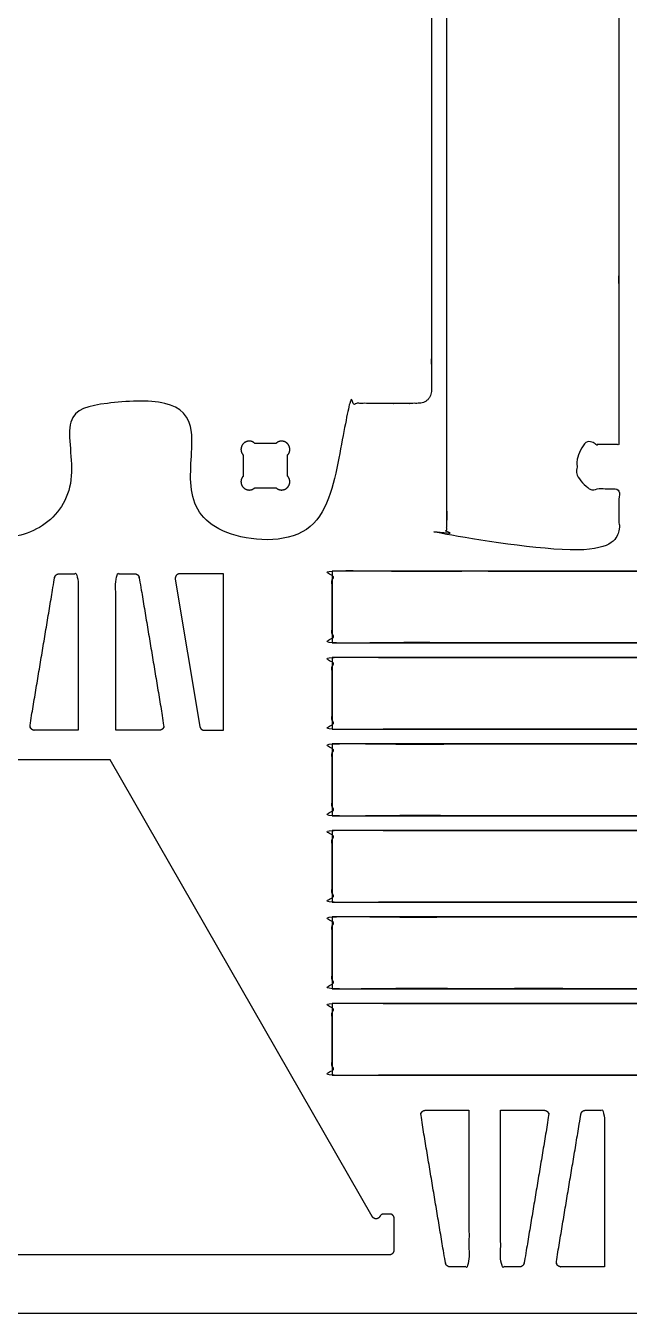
# Model space of a CAD drawing. Header units: millimetres. Extents: x 0 to 2438, y 0 to 1220.
# Drawn here: x 1826 to 2112, y 0 to 610 of the extents above; entities that cross this region are included whole.
import ezdxf

# ---------------------------------------------------------------- set-up
doc = ezdxf.new("R2010")
doc.units = ezdxf.units.MM
doc.header["$MEASUREMENT"] = 0
for name, color, linetype in [('Profile - inside', 30, 'Continuous'), ('Profile - outside', 7, 'Continuous'), ('Stock Perimeter', 1, 'Continuous')]:
    doc.layers.add(name, color=color, linetype=linetype)

msp = doc.modelspace()

# ---------------------------------------------------------------- linework, layer by layer
at = {"layer": 'Profile - inside'}
msp.add_lwpolyline([(1934.64, 412.38), (1934.59, 412.43), (1934.53, 412.49), (1934.48, 412.54), (1934.42, 412.59), (1934.37, 412.64), (1934.31, 412.68), (1934.25, 412.73), (1934.19, 412.78), (1934.13, 412.82), (1934.06, 412.87), (1934, 412.91), (1933.93, 412.95), (1933.87, 412.99), (1933.8, 413.03), (1933.73, 413.06), (1933.66, 413.1), (1933.59, 413.13), (1933.52, 413.17), (1933.45, 413.2), (1933.37, 413.23), (1933.3, 413.25), (1933.22, 413.28), (1933.15, 413.3), (1933.07, 413.33), (1932.99, 413.35), (1932.92, 413.37), (1932.84, 413.39), (1932.76, 413.4), (1932.68, 413.42), (1932.6, 413.43), (1932.52, 413.44), (1932.44, 413.45), (1932.36, 413.46), (1932.28, 413.46), (1932.21, 413.47), (1932.13, 413.47), (1932.05, 413.47), (1931.97, 413.47), (1931.89, 413.47), (1931.81, 413.46), (1931.73, 413.46), (1931.65, 413.45), (1931.57, 413.44), (1931.49, 413.43), (1931.42, 413.42), (1931.34, 413.4), (1931.26, 413.39), (1931.19, 413.37), (1931.11, 413.35), (1931.04, 413.33), (1930.96, 413.31), (1930.89, 413.29), (1930.82, 413.26), (1930.74, 413.24), (1930.67, 413.21), (1930.6, 413.19), (1930.53, 413.16), (1930.47, 413.13), (1930.4, 413.1), (1930.33, 413.07), (1930.27, 413.03), (1930.2, 413), (1930.08, 412.93), (1930, 412.89), (1929.93, 412.84), (1929.85, 412.79), (1929.78, 412.74), (1929.71, 412.69), (1929.63, 412.63), (1929.56, 412.58), (1929.49, 412.52), (1929.42, 412.45), (1929.35, 412.39), (1929.28, 412.33), (1929.22, 412.26), (1929.15, 412.19), (1929.09, 412.12), (1929.02, 412.04), (1928.96, 411.97), (1928.9, 411.89), (1928.84, 411.81), (1928.79, 411.73), (1928.73, 411.65), (1928.68, 411.56), (1928.63, 411.48), (1928.58, 411.39), (1928.53, 411.3), (1928.49, 411.21), (1928.45, 411.12), (1928.41, 411.03), (1928.37, 410.93), (1928.34, 410.84), (1928.3, 410.74), (1928.27, 410.64), (1928.25, 410.54), (1928.22, 410.45), (1928.2, 410.35), (1928.18, 410.25), (1928.16, 410.15), (1928.15, 410.05), (1928.13, 409.95), (1928.12, 409.85), (1928.12, 409.75), (1928.11, 409.65), (1928.11, 409.55), (1928.11, 409.45), (1928.12, 409.35), (1928.12, 409.25), (1928.13, 409.15), (1928.14, 409.05), (1928.15, 408.95), (1928.17, 408.86), (1928.19, 408.76), (1928.21, 408.67), (1928.23, 408.58), (1928.25, 408.48), (1928.28, 408.39), (1928.31, 408.3), (1928.34, 408.22), (1928.37, 408.13), (1928.4, 408.04), (1928.44, 407.96), (1928.47, 407.88), (1928.51, 407.8), (1928.55, 407.72), (1928.59, 407.64), (1928.64, 407.56), (1928.67, 407.51), (1928.7, 407.46), (1928.73, 407.41), (1928.76, 407.36), (1928.8, 407.32), (1928.83, 407.27), (1928.86, 407.23), (1928.9, 407.19), (1928.93, 407.15), (1928.96, 407.11), (1929, 407.08), (1929.04, 407.04), (1929.05, 407.03), (1929.07, 407.01), (1929.09, 407), (1929.11, 406.98), (1929.13, 406.97), (1929.15, 406.95), (1929.16, 406.94), (1929.18, 406.93), (1929.18, 396.83), (1929.16, 396.82), (1929.15, 396.81), (1929.13, 396.79), (1929.11, 396.78), (1929.09, 396.76), (1929.07, 396.75), (1929.05, 396.73), (1929.04, 396.72), (1929, 396.68), (1928.96, 396.65), (1928.93, 396.61), (1928.9, 396.57), (1928.86, 396.53), (1928.83, 396.49), (1928.8, 396.44), (1928.76, 396.39), (1928.73, 396.35), (1928.7, 396.3), (1928.67, 396.25), (1928.64, 396.2), (1928.59, 396.12), (1928.55, 396.04), (1928.51, 395.96), (1928.47, 395.88), (1928.44, 395.8), (1928.4, 395.72), (1928.37, 395.63), (1928.34, 395.54), (1928.31, 395.46), (1928.28, 395.37), (1928.25, 395.28), (1928.23, 395.18), (1928.21, 395.09), (1928.19, 395), (1928.17, 394.9), (1928.15, 394.81), (1928.14, 394.71), (1928.13, 394.61), (1928.12, 394.51), (1928.12, 394.41), (1928.11, 394.31), (1928.11, 394.21), (1928.11, 394.11), (1928.12, 394.01), (1928.12, 393.91), (1928.13, 393.81), (1928.15, 393.71), (1928.16, 393.61), (1928.18, 393.51), (1928.2, 393.41), (1928.22, 393.31), (1928.25, 393.21), (1928.27, 393.12), (1928.3, 393.02), (1928.34, 392.92), (1928.37, 392.83), (1928.41, 392.73), (1928.45, 392.64), (1928.49, 392.55), (1928.53, 392.46), (1928.58, 392.37), (1928.63, 392.28), (1928.68, 392.2), (1928.73, 392.11), (1928.79, 392.03), (1928.84, 391.95), (1928.9, 391.87), (1928.96, 391.79), (1929.02, 391.72), (1929.09, 391.64), (1929.15, 391.57), (1929.22, 391.5), (1929.28, 391.43), (1929.35, 391.37), (1929.42, 391.3), (1929.49, 391.24), (1929.56, 391.18), (1929.63, 391.13), (1929.71, 391.07), (1929.78, 391.02), (1929.85, 390.97), (1929.93, 390.92), (1930, 390.87), (1930.08, 390.83), (1930.2, 390.76), (1930.27, 390.73), (1930.33, 390.69), (1930.4, 390.66), (1930.47, 390.63), (1930.53, 390.6), (1930.6, 390.57), (1930.67, 390.55), (1930.74, 390.52), (1930.82, 390.5), (1930.89, 390.47), (1930.96, 390.45), (1931.04, 390.43), (1931.11, 390.41), (1931.19, 390.39), (1931.26, 390.37), (1931.34, 390.36), (1931.42, 390.34), (1931.49, 390.33), (1931.57, 390.32), (1931.65, 390.31), (1931.73, 390.3), (1931.81, 390.3), (1931.89, 390.29), (1931.97, 390.29), (1932.05, 390.29), (1932.13, 390.29), (1932.21, 390.29), (1932.28, 390.3), (1932.36, 390.3), (1932.44, 390.31), (1932.52, 390.32), (1932.6, 390.33), (1932.68, 390.34), (1932.76, 390.36), (1932.84, 390.37), (1932.92, 390.39), (1932.99, 390.41), (1933.07, 390.43), (1933.15, 390.46), (1933.22, 390.48), (1933.3, 390.51), (1933.37, 390.53), (1933.45, 390.56), (1933.52, 390.59), (1933.59, 390.63), (1933.66, 390.66), (1933.73, 390.7), (1933.8, 390.73), (1933.87, 390.77), (1933.93, 390.81), (1934, 390.85), (1934.06, 390.89), (1934.13, 390.94), (1934.19, 390.98), (1934.25, 391.03), (1934.31, 391.08), (1934.37, 391.12), (1934.42, 391.17), (1934.48, 391.22), (1934.53, 391.27), (1934.59, 391.33), (1934.64, 391.38), (1944.73, 391.38), (1944.78, 391.33), (1944.83, 391.27), (1944.89, 391.22), (1944.94, 391.17), (1945, 391.12), (1945.06, 391.08), (1945.12, 391.03), (1945.18, 390.98), (1945.24, 390.94), (1945.3, 390.89), (1945.37, 390.85), (1945.43, 390.81), (1945.5, 390.77), (1945.57, 390.73), (1945.63, 390.7), (1945.7, 390.66), (1945.77, 390.63), (1945.85, 390.59), (1945.92, 390.56), (1945.99, 390.53), (1946.07, 390.51), (1946.14, 390.48), (1946.22, 390.46), (1946.29, 390.43), (1946.37, 390.41), (1946.45, 390.39), (1946.52, 390.37), (1946.6, 390.36), (1946.68, 390.34), (1946.76, 390.33), (1946.84, 390.32), (1946.92, 390.31), (1947, 390.3), (1947.08, 390.3), (1947.16, 390.29), (1947.24, 390.29), (1947.32, 390.29), (1947.4, 390.29), (1947.48, 390.29), (1947.56, 390.3), (1947.64, 390.3), (1947.72, 390.31), (1947.79, 390.32), (1947.87, 390.33), (1947.95, 390.34), (1948.03, 390.36), (1948.1, 390.37), (1948.18, 390.39), (1948.25, 390.41), (1948.33, 390.43), (1948.4, 390.45), (1948.48, 390.47), (1948.55, 390.5), (1948.62, 390.52), (1948.69, 390.55), (1948.76, 390.57), (1948.83, 390.6), (1948.9, 390.63), (1948.97, 390.66), (1949.03, 390.69), (1949.1, 390.73), (1949.16, 390.76), (1949.29, 390.83), (1949.36, 390.87), (1949.44, 390.92), (1949.51, 390.97), (1949.59, 391.02), (1949.66, 391.07), (1949.73, 391.13), (1949.8, 391.18), (1949.87, 391.24), (1949.94, 391.3), (1950.01, 391.37), (1950.08, 391.43), (1950.15, 391.5), (1950.21, 391.57), (1950.28, 391.64), (1950.34, 391.72), (1950.4, 391.79), (1950.46, 391.87), (1950.52, 391.95), (1950.58, 392.03), (1950.63, 392.11), (1950.68, 392.2), (1950.73, 392.28), (1950.78, 392.37), (1950.83, 392.46), (1950.87, 392.55), (1950.92, 392.64), (1950.96, 392.73), (1950.99, 392.83), (1951.03, 392.92), (1951.06, 393.02), (1951.09, 393.12), (1951.12, 393.21), (1951.14, 393.31), (1951.17, 393.41), (1951.19, 393.51), (1951.2, 393.61), (1951.22, 393.71), (1951.23, 393.81), (1951.24, 393.91), (1951.25, 394.01), (1951.25, 394.11), (1951.25, 394.21), (1951.25, 394.31), (1951.25, 394.41), (1951.24, 394.51), (1951.23, 394.61), (1951.22, 394.71), (1951.21, 394.81), (1951.2, 394.9), (1951.18, 395), (1951.16, 395.09), (1951.14, 395.18), (1951.11, 395.28), (1951.09, 395.37), (1951.06, 395.46), (1951.03, 395.54), (1951, 395.63), (1950.96, 395.72), (1950.93, 395.8), (1950.89, 395.88), (1950.85, 395.96), (1950.81, 396.04), (1950.77, 396.12), (1950.73, 396.2), (1950.7, 396.25), (1950.67, 396.3), (1950.63, 396.35), (1950.6, 396.39), (1950.57, 396.44), (1950.54, 396.49), (1950.5, 396.53), (1950.47, 396.57), (1950.43, 396.61), (1950.4, 396.65), (1950.36, 396.68), (1950.33, 396.72), (1950.31, 396.73), (1950.29, 396.75), (1950.27, 396.76), (1950.26, 396.78), (1950.24, 396.79), (1950.22, 396.81), (1950.2, 396.82), (1950.18, 396.83), (1950.18, 406.93), (1950.2, 406.94), (1950.22, 406.95), (1950.24, 406.97), (1950.26, 406.98), (1950.27, 407), (1950.29, 407.01), (1950.31, 407.03), (1950.33, 407.04), (1950.36, 407.08), (1950.4, 407.11), (1950.43, 407.15), (1950.47, 407.19), (1950.5, 407.23), (1950.54, 407.27), (1950.57, 407.32), (1950.6, 407.36), (1950.63, 407.41), (1950.67, 407.46), (1950.7, 407.51), (1950.73, 407.56), (1950.77, 407.64), (1950.81, 407.72), (1950.85, 407.8), (1950.89, 407.88), (1950.93, 407.96), (1950.96, 408.04), (1951, 408.13), (1951.03, 408.22), (1951.06, 408.3), (1951.09, 408.39), (1951.11, 408.48), (1951.14, 408.58), (1951.16, 408.67), (1951.18, 408.76), (1951.2, 408.86), (1951.21, 408.95), (1951.22, 409.05), (1951.23, 409.15), (1951.24, 409.25), (1951.25, 409.35), (1951.25, 409.45), (1951.25, 409.55), (1951.25, 409.65), (1951.25, 409.75), (1951.24, 409.85), (1951.23, 409.95), (1951.22, 410.05), (1951.2, 410.15), (1951.19, 410.25), (1951.17, 410.35), (1951.14, 410.45), (1951.12, 410.54), (1951.09, 410.64), (1951.06, 410.74), (1951.03, 410.84), (1950.99, 410.93), (1950.96, 411.03), (1950.92, 411.12), (1950.87, 411.21), (1950.83, 411.3), (1950.78, 411.39), (1950.73, 411.48), (1950.68, 411.56), (1950.63, 411.65), (1950.58, 411.73), (1950.52, 411.81), (1950.46, 411.89), (1950.4, 411.97), (1950.34, 412.04), (1950.28, 412.12), (1950.21, 412.19), (1950.15, 412.26), (1950.08, 412.33), (1950.01, 412.39), (1949.94, 412.45), (1949.87, 412.52), (1949.8, 412.58), (1949.73, 412.63), (1949.66, 412.69), (1949.59, 412.74), (1949.51, 412.79), (1949.44, 412.84), (1949.36, 412.89), (1949.29, 412.93), (1949.16, 413), (1949.1, 413.03), (1949.03, 413.07), (1948.97, 413.1), (1948.9, 413.13), (1948.83, 413.16), (1948.76, 413.19), (1948.69, 413.21), (1948.62, 413.24), (1948.55, 413.26), (1948.48, 413.29), (1948.4, 413.31), (1948.33, 413.33), (1948.25, 413.35), (1948.18, 413.37), (1948.1, 413.39), (1948.03, 413.4), (1947.95, 413.42), (1947.87, 413.43), (1947.79, 413.44), (1947.72, 413.45), (1947.64, 413.46), (1947.56, 413.46), (1947.48, 413.47), (1947.4, 413.47), (1947.32, 413.47), (1947.24, 413.47), (1947.16, 413.47), (1947.08, 413.46), (1947, 413.46), (1946.92, 413.45), (1946.84, 413.44), (1946.76, 413.43), (1946.68, 413.42), (1946.6, 413.4), (1946.52, 413.39), (1946.45, 413.37), (1946.37, 413.35), (1946.29, 413.33), (1946.22, 413.3), (1946.14, 413.28), (1946.07, 413.25), (1945.99, 413.23), (1945.92, 413.2), (1945.85, 413.17), (1945.77, 413.13), (1945.7, 413.1), (1945.63, 413.06), (1945.57, 413.03), (1945.5, 412.99), (1945.43, 412.95), (1945.37, 412.91), (1945.3, 412.87), (1945.24, 412.82), (1945.18, 412.78), (1945.12, 412.73), (1945.06, 412.68), (1945, 412.64), (1944.94, 412.59), (1944.89, 412.54), (1944.83, 412.49), (1944.78, 412.43), (1944.73, 412.38), (1934.64, 412.38)], dxfattribs=at)
at = {"layer": 'Profile - outside'}
for points in [[(1919.75, 350.56), (1899.04, 350.56), (1898.99, 350.56), (1898.93, 350.56), (1898.87, 350.55), (1898.81, 350.54), (1898.75, 350.54), (1898.7, 350.53), (1898.64, 350.51), (1898.58, 350.5), (1898.52, 350.49), (1898.47, 350.47), (1898.41, 350.45), (1898.35, 350.43), (1898.3, 350.41), (1898.24, 350.39), (1898.19, 350.36), (1898.13, 350.34), (1898.08, 350.31), (1898.03, 350.28), (1897.97, 350.25), (1897.92, 350.22), (1897.87, 350.18), (1897.83, 350.15), (1897.78, 350.12), (1897.73, 350.08), (1897.69, 350.04), (1897.64, 350), (1897.6, 349.96), (1897.56, 349.92), (1897.52, 349.88), (1897.48, 349.84), (1897.44, 349.79), (1897.4, 349.75), (1897.37, 349.7), (1897.33, 349.66), (1897.3, 349.61), (1897.27, 349.56), (1897.24, 349.51), (1897.21, 349.46), (1897.18, 349.41), (1897.15, 349.36), (1897.13, 349.3), (1897.1, 349.25), (1897.08, 349.19), (1897.06, 349.14), (1897.04, 349.08), (1897.02, 349.02), (1897, 348.97), (1896.99, 348.91), (1896.98, 348.85), (1896.96, 348.79), (1896.95, 348.73), (1896.94, 348.67), (1896.94, 348.61), (1896.93, 348.55), (1896.93, 348.5), (1896.93, 348.44), (1896.93, 348.38), (1896.93, 348.32), (1896.93, 348.26), (1896.93, 348.2), (1896.94, 348.14), (1896.95, 348.09), (1908.6, 278.18), (1908.6, 278.14), (1908.61, 278.09), (1908.62, 278.05), (1908.63, 278.01), (1908.64, 277.96), (1908.66, 277.92), (1908.67, 277.88), (1908.69, 277.83), (1908.7, 277.79), (1908.72, 277.74), (1908.74, 277.7), (1908.75, 277.66), (1908.77, 277.61), (1908.79, 277.57), (1908.82, 277.53), (1908.84, 277.49), (1908.86, 277.44), (1908.89, 277.4), (1908.91, 277.36), (1908.94, 277.32), (1908.97, 277.28), (1909, 277.24), (1909.03, 277.2), (1909.06, 277.16), (1909.09, 277.12), (1909.12, 277.09), (1909.16, 277.05), (1909.19, 277.01), (1909.23, 276.98), (1909.26, 276.95), (1909.3, 276.91), (1909.34, 276.88), (1909.37, 276.85), (1909.41, 276.82), (1909.45, 276.79), (1909.49, 276.76), (1909.54, 276.73), (1909.58, 276.7), (1909.62, 276.68), (1909.66, 276.65), (1909.7, 276.63), (1909.75, 276.6), (1909.79, 276.58), (1909.84, 276.56), (1909.88, 276.54), (1909.93, 276.52), (1909.97, 276.5), (1910.02, 276.49), (1910.06, 276.47), (1910.11, 276.46), (1910.15, 276.44), (1910.2, 276.43), (1910.25, 276.42), (1910.29, 276.41), (1910.34, 276.4), (1910.38, 276.39), (1910.43, 276.39), (1910.47, 276.38), (1910.52, 276.38), (1910.56, 276.37), (1910.61, 276.37), (1910.65, 276.37), (1910.7, 276.36), (1919.75, 276.36), (1919.75, 350.56)], [(2422.58, 351.88), (1971.32, 351.88), (1971.32, 317.88), (2422.58, 317.88), (2422.58, 351.88)], [(2422.58, 276.88), (2422.58, 310.88), (1971.32, 310.88), (1971.32, 276.88), (2422.58, 276.88)], [(2422.58, 269.88), (1971.32, 269.88), (1971.32, 235.88), (2422.58, 235.88), (2422.58, 269.88)], [(1990.35, 45.9), (1866.04, 262.31), (1680.75, 262.31)], [(2422.58, 194.88), (2422.58, 228.88), (1971.32, 228.88), (1971.32, 194.88), (2422.58, 194.88)], [(2422.58, 187.88), (1971.32, 187.88), (1971.32, 153.88), (2422.58, 153.88), (2422.58, 187.88)], [(2422.58, 112.88), (2422.58, 146.88), (1971.32, 146.88), (1971.32, 112.88), (2422.58, 112.88)], [(1796.73, 27.89), (1998.75, 27.9), (1998.8, 27.9), (1998.84, 27.9), (1998.89, 27.9), (1998.94, 27.91), (1998.98, 27.91), (1999.03, 27.92), (1999.07, 27.93), (1999.12, 27.94), (1999.17, 27.95), (1999.21, 27.96), (1999.26, 27.97), (1999.31, 27.99), (1999.35, 28), (1999.4, 28.02), (1999.45, 28.04), (1999.49, 28.05), (1999.54, 28.07), (1999.58, 28.1), (1999.63, 28.12), (1999.67, 28.14), (1999.72, 28.17), (1999.76, 28.19), (1999.8, 28.22), (1999.85, 28.25), (1999.89, 28.28), (1999.93, 28.31), (1999.97, 28.34), (2000.01, 28.38), (2000.05, 28.41), (2000.09, 28.44), (2000.12, 28.48), (2000.16, 28.52), (2000.2, 28.56), (2000.23, 28.59), (2000.26, 28.63), (2000.3, 28.67), (2000.33, 28.72), (2000.36, 28.76), (2000.38, 28.8), (2000.41, 28.84), (2000.44, 28.89), (2000.46, 28.93), (2000.49, 28.98), (2000.51, 29.02), (2000.53, 29.07), (2000.55, 29.11), (2000.57, 29.16), (2000.59, 29.21), (2000.6, 29.25), (2000.62, 29.3), (2000.63, 29.34), (2000.65, 29.39), (2000.66, 29.44), (2000.67, 29.48), (2000.68, 29.53), (2000.69, 29.58), (2000.69, 29.62), (2000.7, 29.67), (2000.7, 29.72), (2000.71, 29.76), (2000.71, 29.81), (2000.71, 29.85), (2000.71, 45.02), (2000.71, 45.06), (2000.71, 45.11), (2000.71, 45.15), (2000.7, 45.2), (2000.7, 45.25), (2000.69, 45.29), (2000.69, 45.34), (2000.68, 45.38), (2000.67, 45.43), (2000.66, 45.48), (2000.65, 45.52), (2000.63, 45.57), (2000.62, 45.62), (2000.6, 45.66), (2000.59, 45.71), (2000.57, 45.76), (2000.55, 45.8), (2000.53, 45.85), (2000.51, 45.89), (2000.49, 45.94), (2000.46, 45.98), (2000.44, 46.03), (2000.41, 46.07), (2000.38, 46.11), (2000.36, 46.16), (2000.33, 46.2), (2000.3, 46.24), (2000.26, 46.28), (2000.23, 46.32), (2000.2, 46.36), (2000.16, 46.4), (2000.12, 46.43), (2000.09, 46.47), (2000.05, 46.51), (2000.01, 46.54), (1999.97, 46.57), (1999.93, 46.61), (1999.89, 46.64), (1999.85, 46.67), (1999.8, 46.69), (1999.76, 46.72), (1999.72, 46.75), (1999.67, 46.77), (1999.63, 46.8), (1999.58, 46.82), (1999.54, 46.84), (1999.49, 46.86), (1999.45, 46.88), (1999.4, 46.9), (1999.35, 46.91), (1999.31, 46.93), (1999.26, 46.94), (1999.21, 46.96), (1999.17, 46.97), (1999.12, 46.98), (1999.07, 46.99), (1999.03, 47), (1998.98, 47), (1998.94, 47.01), (1998.89, 47.01), (1998.84, 47.02), (1998.8, 47.02), (1998.75, 47.02), (1995.75, 47.02), (1995.68, 47.02), (1995.62, 47.02), (1995.55, 47.01), (1995.48, 47), (1995.41, 46.99), (1995.34, 46.98), (1995.28, 46.96), (1995.24, 46.96), (1995.21, 46.95), (1995.17, 46.94), (1995.14, 46.93), (1995.11, 46.91), (1995.07, 46.9), (1995.04, 46.89), (1995.01, 46.88), (1994.97, 46.86), (1994.94, 46.85), (1994.91, 46.84), (1994.88, 46.82), (1994.84, 46.8), (1994.81, 46.79), (1994.78, 46.77), (1994.75, 46.75), (1994.72, 46.73), (1994.69, 46.72), (1994.66, 46.7), (1994.63, 46.68), (1994.6, 46.66), (1994.57, 46.64), (1994.54, 46.61), (1994.51, 46.59), (1994.48, 46.57), (1994.46, 46.55), (1994.43, 46.52), (1994.4, 46.5), (1994.38, 46.48), (1994.35, 46.45), (1994.33, 46.43), (1994.3, 46.4), (1994.28, 46.38), (1994.25, 46.35), (1994.23, 46.32), (1994.21, 46.3), (1994.16, 46.24), (1994.12, 46.19), (1994.08, 46.13), (1994.05, 46.07), (1994.01, 46.01), (1993.98, 45.95), (1993.92, 45.84), (1993.89, 45.78), (1993.85, 45.72), (1993.82, 45.66), (1993.78, 45.6), (1993.74, 45.55), (1993.69, 45.49), (1993.67, 45.47), (1993.65, 45.44), (1993.62, 45.41), (1993.6, 45.39), (1993.57, 45.36), (1993.55, 45.34), (1993.52, 45.31), (1993.5, 45.29), (1993.47, 45.27), (1993.44, 45.24), (1993.42, 45.22), (1993.39, 45.2), (1993.36, 45.18), (1993.33, 45.15), (1993.3, 45.13), (1993.27, 45.11), (1993.24, 45.09), (1993.21, 45.07), (1993.18, 45.06), (1993.15, 45.04), (1993.12, 45.02), (1993.09, 45), (1993.06, 44.99), (1993.02, 44.97), (1992.99, 44.95), (1992.96, 44.94), (1992.93, 44.93), (1992.89, 44.91), (1992.86, 44.9), (1992.83, 44.89), (1992.79, 44.88), (1992.76, 44.86), (1992.73, 44.85), (1992.69, 44.84), (1992.66, 44.84), (1992.62, 44.83), (1992.56, 44.81), (1992.49, 44.8), (1992.42, 44.79), (1992.35, 44.78), (1992.29, 44.77), (1992.22, 44.77), (1992.15, 44.77), (1992.09, 44.77), (1992.02, 44.77), (1991.95, 44.78), (1991.88, 44.79), (1991.81, 44.8), (1991.75, 44.81), (1991.68, 44.83), (1991.64, 44.84), (1991.61, 44.84), (1991.58, 44.85), (1991.54, 44.86), (1991.51, 44.88), (1991.48, 44.89), (1991.44, 44.9), (1991.41, 44.91), (1991.38, 44.93), (1991.34, 44.94), (1991.31, 44.95), (1991.28, 44.97), (1991.25, 44.99), (1991.21, 45), (1991.18, 45.02), (1991.15, 45.04), (1991.12, 45.06), (1991.09, 45.07), (1991.06, 45.09), (1991.03, 45.11), (1991, 45.13), (1990.97, 45.15), (1990.94, 45.18), (1990.91, 45.2), (1990.89, 45.22), (1990.86, 45.24), (1990.83, 45.27), (1990.81, 45.29), (1990.78, 45.31), (1990.75, 45.34), (1990.73, 45.36), (1990.7, 45.39), (1990.68, 45.41), (1990.66, 45.44), (1990.63, 45.47), (1990.61, 45.49), (1990.57, 45.55), (1990.53, 45.6), (1990.49, 45.66), (1990.45, 45.72), (1990.42, 45.78), (1990.38, 45.84), (1990.35, 45.9)]]:
    msp.add_lwpolyline(points, dxfattribs=at)
for points, weights, knots in [([(1711.81, 1185.24), (1705.46, 1185.24), (1705.46, 1178.89), (1705.49, 786.86), (1705.52, 394.84), (1705.52, 388.49), (1711.87, 388.49), (1724.57, 388.49), (1737.27, 388.49), (1743.62, 388.5), (1743.62, 394.85), (1743.62, 410.67), (1743.62, 426.5), (1742.62, 427.51), (1742.62, 428.93), (1742.62, 432.36), (1746.05, 432.36), (1747.47, 432.36), (1748.47, 431.35), (1760.62, 431.36), (1772.77, 431.36), (1773.78, 432.36), (1775.2, 432.36), (1778.62, 432.36), (1778.63, 428.93), (1778.63, 427.51), (1777.62, 426.51), (1777.62, 406.71), (1777.62, 386.91), (1787.15, 377.38), (1796.68, 367.86), (1812.55, 367.86), (1828.43, 367.86), (1837.95, 377.39), (1847.47, 386.91), (1847.47, 406.71), (1847.47, 426.51), (1846.47, 427.52), (1846.47, 428.94), (1846.47, 432.37), (1849.9, 432.37), (1851.32, 432.37), (1852.32, 431.36), (1854.66, 431.36), (1857, 431.36), (1876.05, 431.36), (1895.1, 431.37), (1897.43, 431.37), (1899.77, 431.37), (1900.78, 432.37), (1902.2, 432.37), (1905.62, 432.37), (1905.63, 428.94), (1905.63, 427.52), (1904.62, 426.52), (1904.62, 406.72), (1904.62, 386.92), (1914.15, 377.39), (1923.68, 367.87), (1939.55, 367.87), (1955.43, 367.87), (1964.95, 377.4), (1974.47, 386.92), (1974.47, 406.72), (1974.47, 426.52), (1973.47, 427.53), (1973.47, 428.95), (1973.47, 432.38), (1976.9, 432.38), (1978.32, 432.38), (1979.32, 431.37), (1995.87, 431.37), (2012.42, 431.38), (2018.42, 431.38), (2018.42, 437.38), (2018.39, 786.89), (2018.36, 1136.4), (2018.36, 1142.4), (2012.36, 1142.4), (1984.24, 1142.4), (1956.11, 1142.4), (1955.11, 1141.39), (1953.69, 1141.39), (1950.26, 1141.39), (1950.26, 1144.82), (1950.26, 1146.24), (1951.26, 1147.25), (1951.26, 1167.05), (1951.26, 1186.85), (1941.73, 1196.37), (1932.21, 1205.9), (1916.33, 1205.9), (1900.46, 1205.89), (1890.93, 1196.37), (1881.41, 1186.84), (1881.41, 1167.04), (1881.41, 1147.24), (1882.42, 1146.24), (1882.42, 1144.82), (1882.42, 1141.39), (1878.99, 1141.39), (1877.57, 1141.39), (1876.56, 1142.39), (1864.41, 1142.39), (1852.26, 1142.39), (1851.26, 1141.39), (1849.84, 1141.39), (1846.41, 1141.39), (1846.41, 1144.81), (1846.41, 1146.24), (1847.41, 1147.24), (1847.41, 1167.04), (1847.41, 1186.84), (1837.88, 1196.36), (1828.36, 1205.89), (1812.48, 1205.89), (1796.61, 1205.89), (1787.08, 1196.36), (1777.56, 1186.83), (1777.56, 1167.03), (1777.56, 1147.23), (1778.57, 1146.23), (1778.57, 1144.81), (1778.57, 1141.38), (1775.14, 1141.38), (1773.72, 1141.38), (1772.71, 1142.38), (1760.56, 1142.38), (1748.41, 1142.38), (1747.41, 1141.38), (1745.99, 1141.38), (1742.56, 1141.38), (1742.56, 1144.81), (1742.56, 1146.23), (1743.56, 1147.23), (1743.56, 1163.06), (1743.56, 1178.89), (1743.56, 1185.24), (1737.21, 1185.24), (1724.51, 1185.24), (1711.81, 1185.24)], [0.999999720673, 0.707107159265, 0.999999999997, 0.999999999997, 0.999999999997, 0.707107327853, 0.999999860335, 0.999999860335, 0.999999860335, 0.707107298927, 0.999999581009, 0.999999581009, 0.999999581009, 0.999999631459, 1.17157238438, 0.828426777643, 1.17157238438, 0.999999615893, 0.999999581009, 0.999999581009, 0.999999581009, 0.999999951192, 1.17157238437, 0.828426777642, 1.17157238437, 0.999999721794, 0.999999581009, 0.999999581009, 0.999999581009, 0.999999581009, 0.999999581009, 0.999999581009, 0.999999581009, 0.999999581009, 0.999999581009, 0.999999581009, 0.999999581009, 0.999999590552, 1.17157238437, 0.828426777642, 1.17157238437, 0.999999697705, 0.999999581009, 0.999999581009, 0.999999581009, 0.999999581009, 0.999999581009, 0.999999581009, 0.999999581009, 0.999999668843, 1.17157238437, 0.828426777642, 1.17157238437, 0.999999721795, 0.999999581009, 0.999999581009, 0.999999581009, 0.999999581009, 0.999999581009, 0.999999581009, 0.999999581009, 0.999999581009, 0.999999581009, 0.999999581009, 0.999999581009, 0.999999713271, 1.17157238437, 0.828426777642, 1.17157238437, 1.00000171796, 0.999999581035, 0.999999581035, 0.999999581035, 0.70710673335, 0.999999581035, 0.999999581035, 0.999999581035, 0.70710673335, 0.999999581035, 0.999999581035, 0.999999581035, 1.00000171796, 1.17157238437, 0.828426777642, 1.17157238437, 0.999999672365, 0.999999581009, 0.999999581009, 0.999999581009, 0.999999581009, 0.999999581009, 0.999999581009, 0.999999581009, 0.999999581009, 0.999999581009, 0.999999581009, 0.999999581009, 0.999999680888, 1.17157238437, 0.828426777642, 1.17157238437, 0.999999668843, 0.999999581009, 0.999999581009, 0.999999581009, 0.999999697704, 1.17157238437, 0.828426777642, 1.17157238437, 0.999999590552, 0.999999581009, 0.999999581009, 0.999999581009, 0.999999581009, 0.999999581009, 0.999999581009, 0.999999581009, 0.999999581009, 0.999999581009, 0.999999581009, 0.999999581009, 0.999999762699, 1.17157238437, 0.828426777642, 1.17157238437, 0.99999995119, 0.999999581009, 0.999999581009, 0.999999581009, 0.999999615893, 1.17157238438, 0.828426777643, 1.17157238438, 0.999999590552, 0.999999581009, 0.999999581009, 0.999999581009, 0.707107130339, 0.999999720671, 0.999999720671, 0.999999720671], [5041.67467, 5041.67467, 5041.67467, 5042.067369, 5042.067369, 5826.111916, 5826.111916, 5826.504615, 5826.504615, 5827.504615, 5827.504615, 5827.897315, 5827.897315, 5829.143738, 5829.143738, 5829.249766, 5829.249766, 5829.461824, 5829.461824, 5829.567853, 5829.567853, 5853.869176, 5853.869176, 5853.975205, 5853.975205, 5854.187263, 5854.187263, 5854.293291, 5854.293291, 5855.852373, 5855.852373, 5856.913033, 5856.913033, 5858.163033, 5858.163033, 5859.223694, 5859.223694, 5860.782775, 5860.782775, 5860.888804, 5860.888804, 5861.100861, 5861.100861, 5861.20689, 5861.20689, 5861.390971, 5861.390971, 5862.890972, 5862.890972, 5863.075053, 5863.075053, 5863.181082, 5863.181082, 5863.393139, 5863.393139, 5863.499168, 5863.499168, 5865.058249, 5865.058249, 5866.11891, 5866.11891, 5867.36891, 5867.36891, 5868.42957, 5868.42957, 5869.988651, 5869.988651, 5870.09468, 5870.09468, 5870.306739, 5870.306739, 5870.412767, 5870.412767, 5903.513377, 5903.513377, 5912.938151, 5912.938151, 6611.965789, 6611.965789, 6621.390563, 6621.390563, 6677.641167, 6677.641167, 6677.747195, 6677.747195, 6677.959253, 6677.959253, 6678.065282, 6678.065282, 6679.624363, 6679.624363, 6680.685024, 6680.685024, 6681.935024, 6681.935024, 6682.995684, 6682.995684, 6684.554766, 6684.554766, 6684.660794, 6684.660794, 6684.872852, 6684.872852, 6684.978881, 6684.978881, 6709.280204, 6709.280204, 6709.386233, 6709.386233, 6709.598291, 6709.598291, 6709.704319, 6709.704319, 6711.263401, 6711.263401, 6712.324061, 6712.324061, 6713.574061, 6713.574061, 6714.634722, 6714.634722, 6716.193803, 6716.193803, 6716.299832, 6716.299832, 6716.511889, 6716.511889, 6716.617918, 6716.617918, 6740.919242, 6740.919242, 6741.02527, 6741.02527, 6741.237328, 6741.237328, 6741.343357, 6741.343357, 6742.58978, 6742.58978, 6742.982479, 6742.982479, 6743.982479, 6743.982479, 6743.982479]), ([(2087.49, 1177.46), (2085.43, 1179.42), (2086.94, 1182.03), (2088.9, 1185.43), (2092.31, 1183.47), (2092.75, 1183.21), (2092.94, 1182.91), (2100.09, 1182.91), (2107.23, 1182.91), (2107.23, 1194.23), (2107.23, 1205.56), (2107.23, 1211.91), (2100.88, 1211.91), (2066.43, 1211.91), (2031.98, 1211.9), (2025.63, 1211.9), (2025.63, 1205.55), (2025.63, 786.79), (2025.63, 368.03), (2025.82, 361.88), (2031.98, 361.88), (2066.43, 361.88), (2100.88, 361.87), (2107.04, 361.87), (2107.25, 368.03), (2107.27, 379.45), (2107.3, 390.88), (2100.15, 390.88), (2093.01, 390.88), (2092.82, 390.58), (2092.37, 390.32), (2088.97, 388.35), (2087.01, 391.76), (2085.5, 394.37), (2087.55, 396.32), (2087.55, 401.38), (2087.55, 406.43), (2085.49, 408.39), (2087, 411), (2088.97, 414.4), (2092.37, 412.43), (2092.82, 412.18), (2093.01, 411.88), (2100.13, 411.88), (2107.24, 411.88), (2107.23, 786.89), (2107.21, 1161.91), (2100.08, 1161.91), (2092.94, 1161.91), (2092.75, 1161.61), (2092.31, 1161.35), (2088.9, 1159.39), (2086.94, 1162.79), (2085.43, 1165.4), (2087.49, 1167.35), (2087.49, 1172.41), (2087.49, 1177.46)], [0.91479535519, 0.75880540496, 0.999969387186, 0.707085134658, 0.999969387186, 0.948258785857, 0.914807874518, 0.914807874518, 0.914807874518, 0.914807874518, 0.914807874518, 0.646867415534, 0.91480761899, 0.91480761899, 0.91480761899, 0.646867351651, 0.914808002283, 0.914808002283, 0.914808002283, 0.660888773339, 0.926317680454, 0.926317680454, 0.926317680454, 0.660881548553, 0.914821825671, 0.914821825671, 0.914821825671, 0.914821825671, 0.914821825671, 0.948273231198, 0.999984587766, 0.707095883092, 0.999984587766, 0.758816939596, 0.914809261036, 0.914809261036, 0.914809261036, 0.758817334383, 0.999984716694, 0.707095974257, 0.999984716694, 0.948273347302, 0.914821930405, 0.914821930405, 0.914821930405, 0.914821930405, 0.914821930405, 0.914821930405, 0.914821930405, 0.948273351507, 0.99998473413, 0.707095986586, 0.99998473413, 0.75881710816, 0.91480932055, 0.91480932055, 0.91480932055], [-7795.32583, -7795.32583, -7795.32583, -7794.232576, -7794.232576, -7792.904914, -7792.904914, -7792.670507, -7792.670507, -7778.383632, -7778.383632, -7755.734854, -7755.734854, -7755.342155, -7755.342155, -7752.629557, -7752.629557, -7752.236858, -7752.236858, -6914.520088, -6914.520088, -6914.127389, -6914.127389, -6911.414791, -6911.414791, -6911.022092, -6911.022092, -6887.973314, -6887.973314, -6873.686439, -6873.686439, -6873.452032, -6873.452032, -6872.12437, -6872.12437, -6871.031116, -6871.031116, -6860.92266, -6860.92266, -6859.829406, -6859.829406, -6858.501744, -6858.501744, -6858.267337, -6858.267337, -6843.980462, -6843.980462, -6093.951548, -6093.951548, -6079.664674, -6079.664674, -6079.430266, -6079.430266, -6078.102604, -6078.102604, -6077.00935, -6077.00935, -6066.900895, -6066.900895, -6066.900895]), ([(1850.9, 276.36), (1850.9, 313.46), (1850.9, 350.56), (1846.4, 350.56), (1841.89, 350.56), (1840.05, 350.56), (1839.74, 348.75), (1833.92, 313.82), (1828.1, 278.9), (1827.94, 277.9), (1828.59, 277.13), (1829.24, 276.36), (1830.25, 276.36), (1840.57, 276.36), (1850.9, 276.36)], [1, 1, 1, 1, 1, 0.763019982473, 1, 1, 1, 0.907296760162, 1, 0.907296802281, 1, 1, 1], [111.45045, 111.45045, 111.45045, 185.650443, 185.650443, 194.660813, 194.660813, 199.123744, 199.123744, 269.937231, 269.937231, 272.693044, 272.693044, 275.448856, 275.448856, 296.100893, 296.100893, 296.100893]), ([(1868.71, 276.36), (1879.03, 276.36), (1889.36, 276.36), (1890.37, 276.36), (1891.02, 277.13), (1891.67, 277.9), (1891.5, 278.9), (1885.68, 313.82), (1879.86, 348.75), (1879.56, 350.56), (1877.72, 350.56), (1873.21, 350.56), (1868.71, 350.56), (1868.71, 313.46), (1868.71, 276.36)], [1, 1, 1, 0.907296802281, 1, 0.907296760162, 1, 1, 1, 0.763019982473, 1, 1, 1, 1, 1], [-296.100893, -296.100893, -296.100893, -275.448856, -275.448856, -272.693044, -272.693044, -269.937231, -269.937231, -199.123744, -199.123744, -194.660813, -194.660813, -185.650443, -185.650443, -111.45045, -111.45045, -111.45045]), ([(2036.2, 96.22), (2025.87, 96.22), (2015.54, 96.22), (2014.54, 96.22), (2013.88, 95.45), (2013.23, 94.68), (2013.4, 93.69), (2019.22, 58.77), (2025.04, 23.84), (2025.34, 22.02), (2027.19, 22.02), (2031.69, 22.02), (2036.2, 22.02), (2036.2, 59.12), (2036.2, 96.22)], [1, 1, 1, 0.907296802281, 1, 0.907296760162, 1, 1, 1, 0.763019982473, 1, 1, 1, 1, 1], [-296.100893, -296.100893, -296.100893, -275.448856, -275.448856, -272.693044, -272.693044, -269.937231, -269.937231, -199.123744, -199.123744, -194.660813, -194.660813, -185.650443, -185.650443, -111.45045, -111.45045, -111.45045]), ([(2051.2, 96.22), (2051.2, 59.12), (2051.2, 22.02), (2055.71, 22.02), (2060.21, 22.02), (2062.05, 22.02), (2062.36, 23.84), (2068.18, 58.77), (2074, 93.69), (2074.16, 94.68), (2073.51, 95.45), (2072.86, 96.22), (2071.85, 96.22), (2061.53, 96.22), (2051.2, 96.22)], [1, 1, 1, 1, 1, 0.763019982473, 1, 1, 1, 0.907296760162, 1, 0.907296802281, 1, 1, 1], [111.45045, 111.45045, 111.45045, 185.650443, 185.650443, 194.660813, 194.660813, 199.123744, 199.123744, 269.937231, 269.937231, 272.693044, 272.693044, 275.448856, 275.448856, 296.100893, 296.100893, 296.100893]), ([(2100.42, 22.02), (2100.42, 59.12), (2100.42, 96.22), (2095.92, 96.22), (2091.41, 96.22), (2089.57, 96.22), (2089.27, 94.41), (2083.45, 59.48), (2077.63, 24.56), (2077.46, 23.56), (2078.11, 22.79), (2078.76, 22.02), (2079.77, 22.02), (2090.1, 22.02), (2100.42, 22.02)], [1, 1, 1, 1, 1, 0.763019982473, 1, 1, 1, 0.907296760162, 1, 0.907296802281, 1, 1, 1], [111.45045, 111.45045, 111.45045, 185.650443, 185.650443, 194.660813, 194.660813, 199.123744, 199.123744, 269.937231, 269.937231, 272.693044, 272.693044, 275.448856, 275.448856, 296.100893, 296.100893, 296.100893])]:
    msp.add_rational_spline(points, weights, degree=2, knots=knots, dxfattribs=at)
for points, knots in [([(2422.58, 351.88), (2196.95, 351.88), (1971.32, 351.88), (1971.32, 334.88), (1971.32, 317.88), (2196.95, 317.88), (2422.58, 317.88), (2422.58, 334.88), (2422.58, 351.88)], [-1907.002022, -1907.002022, -1907.002022, -1455.751145, -1455.751145, -1421.75164, -1421.75164, -970.500763, -970.500763, -936.501259, -936.501259, -936.501259]), ([(2422.58, 276.88), (2422.58, 293.88), (2422.58, 310.88), (2196.95, 310.88), (1971.32, 310.88), (1971.32, 293.88), (1971.32, 276.88), (2196.95, 276.88), (2422.58, 276.88)], [936.501259, 936.501259, 936.501259, 970.500763, 970.500763, 1421.75164, 1421.75164, 1455.751145, 1455.751145, 1907.002022, 1907.002022, 1907.002022]), ([(2422.58, 269.88), (2196.95, 269.88), (1971.32, 269.88), (1971.32, 252.88), (1971.32, 235.88), (2196.95, 235.88), (2422.58, 235.88), (2422.58, 252.88), (2422.58, 269.88)], [-1907.002022, -1907.002022, -1907.002022, -1455.751145, -1455.751145, -1421.75164, -1421.75164, -970.500763, -970.500763, -936.501259, -936.501259, -936.501259]), ([(2422.58, 194.88), (2422.58, 211.88), (2422.58, 228.88), (2196.95, 228.88), (1971.32, 228.88), (1971.32, 211.88), (1971.32, 194.88), (2196.95, 194.88), (2422.58, 194.88)], [936.501259, 936.501259, 936.501259, 970.500763, 970.500763, 1421.75164, 1421.75164, 1455.751145, 1455.751145, 1907.002022, 1907.002022, 1907.002022]), ([(2422.58, 187.88), (2196.95, 187.88), (1971.32, 187.88), (1971.32, 170.88), (1971.32, 153.88), (2196.95, 153.88), (2422.58, 153.88), (2422.58, 170.88), (2422.58, 187.88)], [-1907.002022, -1907.002022, -1907.002022, -1455.751145, -1455.751145, -1421.75164, -1421.75164, -970.500763, -970.500763, -936.501259, -936.501259, -936.501259]), ([(2422.58, 112.88), (2422.58, 129.88), (2422.58, 146.88), (2196.95, 146.88), (1971.32, 146.88), (1971.32, 129.88), (1971.32, 112.88), (2196.95, 112.88), (2422.58, 112.88)], [936.501259, 936.501259, 936.501259, 970.500763, 970.500763, 1421.75164, 1421.75164, 1455.751145, 1455.751145, 1907.002022, 1907.002022, 1907.002022])]:
    msp.add_open_spline(points, degree=2, knots=knots, dxfattribs=at)
at = {"layer": 'Stock Perimeter'}
msp.add_lwpolyline([(0, 0), (2438, 0), (2438, 1220), (0, 1220), (0, 0)], dxfattribs=at)

doc.saveas('drawing.dxf')
